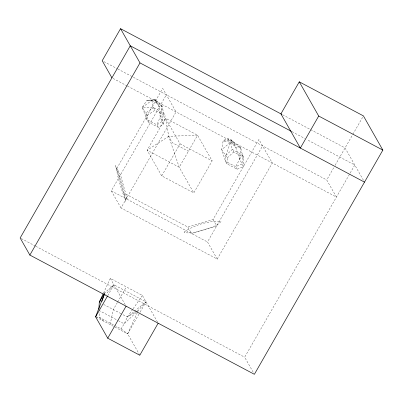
<?xml version="1.0" encoding="UTF-8"?>
<svg xmlns="http://www.w3.org/2000/svg" width="403" height="403" viewBox="0 0 403 403"><rect width="100%" height="100%" fill="white"/><g stroke="black" fill="none" stroke-linecap="round" stroke-linejoin="round"><path stroke-width="0.3" stroke-dasharray="2.02 1.51" d="M237.085 169.195L235.664 166.686L239.689 159.165L240.662 147.654L230.511 142.269L223.106 141.035L231.297 140.002L230.511 142.269L232.279 149.488L242.43 154.878L242.007 164.011L243.427 166.515L237.085 169.195L226.939 163.804L225.514 161.296L221.736 149.629L223.106 141.035L227.101 138.138L231.297 140.002L240.662 147.654L242.43 154.878L243.85 157.382L243.427 166.515M226.939 163.804L227.227 157.911L221.736 149.629L230.511 142.269L225.806 155.407L225.514 161.296L235.664 166.686L242.007 164.011L239.689 159.165L235.755 147.473L231.297 140.002L235.584 144.959M163.411 124.018L161.986 121.515L163.734 113.082L161.961 105.863L155.855 99.939L154.918 99.803L146.914 100.292L142.219 107.4L146.818 119.505L148.239 122.008L158.389 127.398L163.411 124.018L165.154 115.59L163.734 113.082L153.583 107.692L142.219 107.4L147.211 115.414L148.239 122.008M139.806 355.234L127.66 333.86L137.594 312.003M137.851 311.443L138.36 310.32L146.012 301.827L113.938 284.795L104.951 292.578L104.322 293.641M103.49 293.087L110.296 278.382L142.37 295.414L158.157 323.206M132.723 309.318L127.363 317.04L124.184 323.805L121.102 328.883L119.641 329.599M116.82 168.449L162.701 88.378L176.061 111.893L121.001 207.978L217.222 259.079L272.282 162.993L258.922 139.473L213.041 219.549L187.828 227.045L123.681 192.982L116.82 168.449L120.462 174.862L127.323 199.394L123.681 192.982M121.001 207.978L111.288 190.876L166.348 94.791M161.714 175.879L180.065 143.851L165.492 118.2L147.14 150.228L161.714 175.879L193.788 192.916L212.139 160.883L197.566 135.232L165.492 118.2L168.711 136.315L179.214 167.26L193.788 192.916M107.717 295.651L113.938 284.795L105.631 294.638M117.359 302.562L113.334 309.585L110.407 323.201L111.621 325.342M117.666 302.023L126.335 286.901M96.141 317.121L127.66 333.86L139.791 312.688M140.103 312.144L146.012 301.827L127.363 317.04L121.429 313.887M217.222 259.079L207.505 241.976L262.565 145.886M127.479 86.091L336.429 197.057L326.712 179.955L333.865 167.467M335.11 165.295L352.529 134.894M352.842 134.355L362.796 116.981M253.165 372.171L244.661 357.204L354.781 165.029L306.99 139.645M239.689 159.165L242.43 154.878M133.081 308.799L142.37 295.414M136.143 312.426L124.184 323.805L118.663 320.874M136.587 312.008L138.36 310.32L127.363 317.04M225.806 155.407L232.279 149.488L233.705 151.991L243.85 157.382M227.227 157.911L233.705 151.991M142.219 107.4L151.815 100.473L155.855 99.939L159.316 107.158L160.172 116.935L161.986 121.515L156.963 124.895L146.818 119.505L145.785 112.911L153.583 107.692L151.815 100.473L146.914 100.292L155.855 99.939L156.888 103.168M147.211 115.414L155.009 110.2L165.154 115.59M168.711 136.315L147.14 150.228L179.214 167.26L197.566 135.232L168.711 136.315L172.353 142.727L188.387 151.246M240.662 147.654L235.755 147.473L227.101 138.138M95.587 316.823L99.717 317.524L114.15 325.191M282.579 114.739L345.064 147.926L364.498 182.131M291.984 131.68L304.764 138.466M103.868 61.609L117.208 68.691M117.762 68.989L326.712 179.955M113.026 78.414L126.92 85.794M151.815 100.473L161.961 105.863L161.986 121.515M180.065 143.851L212.139 160.883M111.288 190.876L207.505 241.976M21.263 238.561L35.157 245.941M35.711 246.238L244.661 357.204M103.616 304.426L120.89 313.599M98.795 310.32L118.114 320.581M114.684 325.473L121.102 328.883L127.66 333.86M103.606 321.085L99.717 317.524L99.022 312.124M154.918 99.803L159.316 107.158L161.961 105.863L160.172 116.935L156.963 124.895L158.389 127.398M153.583 107.692L155.009 110.2M213.041 219.549L216.683 225.962L191.47 233.458L187.828 227.045M110.296 278.382L125.172 304.572M115.701 165.623C117.555 177.849 121.671 189.838 125.741 201.535C123.887 189.314 119.772 177.325 115.701 165.623M104.951 292.578L104.538 293.762L104.951 292.578M184.906 231.403L184.106 232.531C190.831 233.891 197.677 231.443 204.17 229.881C209.918 227.695 216.885 226.431 221.015 221.554C208.558 220.547 195.455 224.869 184.906 231.403"/><path stroke-width="0.6" d="M98.866 309.151L99.299 302.134L103.228 293.651M101.873 301.449L104.13 294.946M158.157 323.206L139.806 355.234L107.732 338.203L95.587 316.823L104.281 294.311M281.712 114.281L120.552 28.694L102.201 60.722L111.918 77.824M299.273 81.829L318.702 116.034L300.351 148.062L280.921 113.858L299.273 81.829L363.42 115.898L382.85 150.102L254.379 374.306L29.867 255.074L139.987 62.898L120.552 28.694M95.587 316.823L107.41 296.195M107.732 338.203L126.084 306.174M104.009 294.17L99.299 302.134L100.09 301.197M318.702 116.034L382.85 150.102M291.429 131.383L130.27 45.796L20.15 237.971L29.867 255.074M139.987 62.898L364.498 182.131"/></g></svg>
